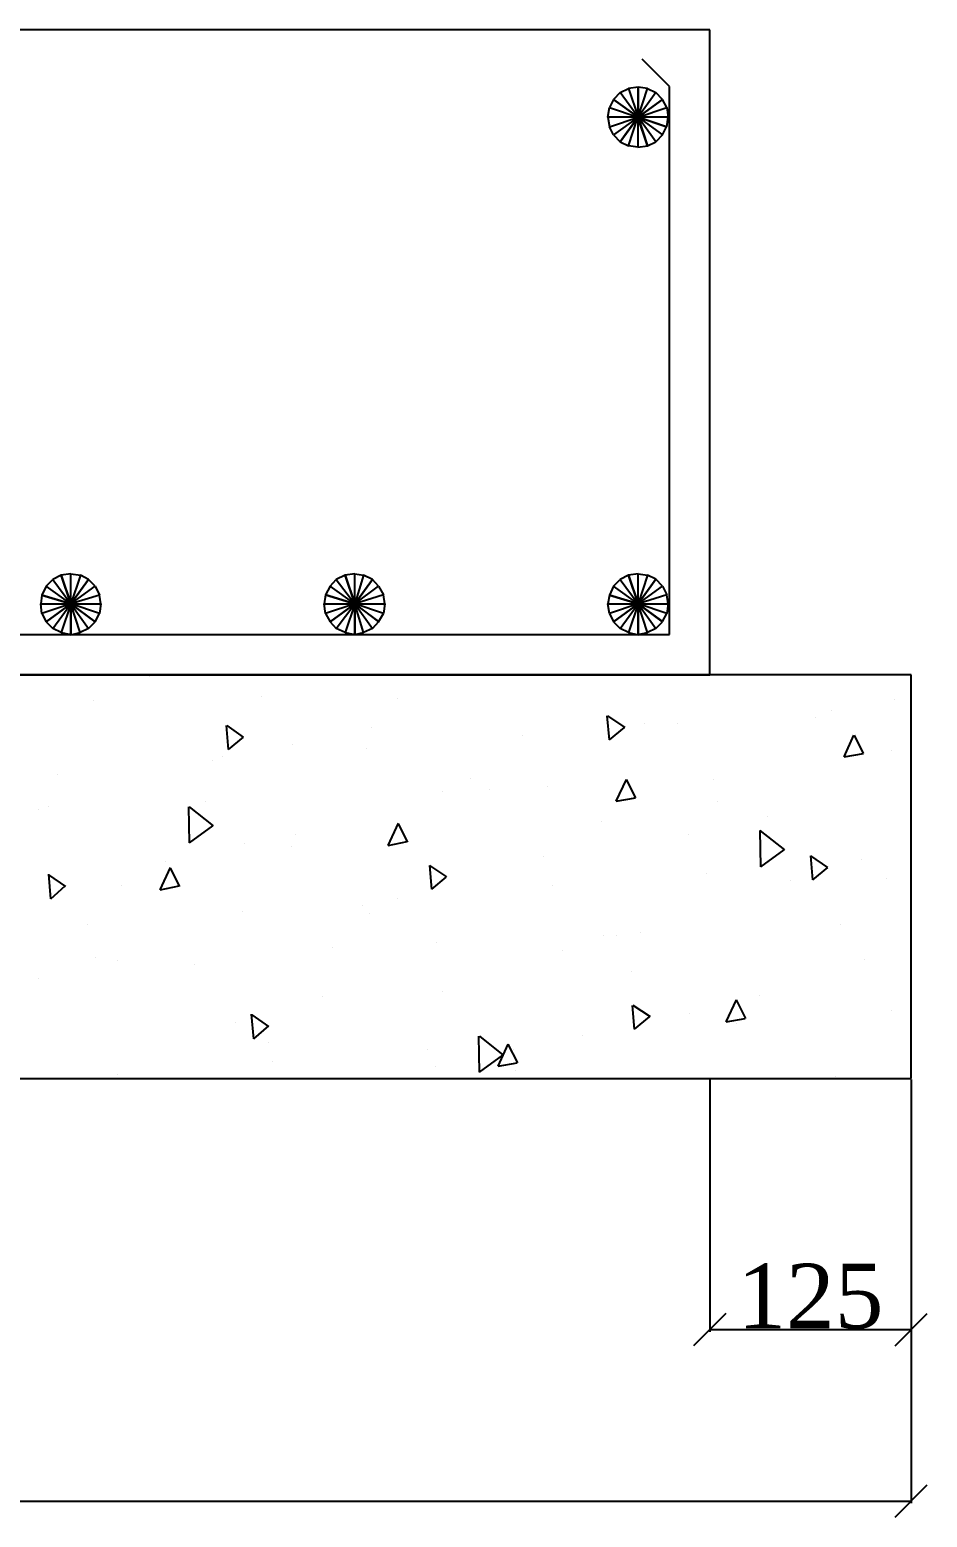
# Model space of a CAD drawing. Header units: millimetres. Extents: x -23396 to 106750, y 116 to 66281.
# Drawn here: x 99108 to 101891, y 56583 to 61195 of the extents above; entities that cross this region are included whole.
import ezdxf

# ---------------------------------------------------------------- set-up
doc = ezdxf.new("R2010")
doc.units = ezdxf.units.MM
doc.styles.add('top', font='cent.shx', dxfattribs={"height": 40})
doc.dimstyles.new('top', dxfattribs={"dimtxt": 35, "dimasz": 20, "dimexe": 1.25, "dimexo": 0.625, "dimtad": 1, "dimtxsty": 'top', "dimblk": 'OBLIQUE', "dimcen": 2.5, "dimadec": 0, "dimazin": 0, "dimtfac": 1, "dimtmove": 0, "dimatfit": 3, "dimldrblk": 'OBLIQUE', "dimfxl": 1, "dimarcsym": 0})

# ---------------------------------------------------------------- blocks, each defined once
blk = doc.blocks.new('_Oblique')
at = {"color": 0, "linetype": 'ByBlock', "lineweight": -2}
blk.add_line((-0.5, -0.5), (0.5, 0.5), dxfattribs=at)
blk = doc.blocks.new('*D201')
at = {"color": 0, "linetype": 'Continuous', "lineweight": -2, "transparency": 16777216}
for p, q in [((7892.82, -1592.08), (7892.82, -1748.5)), ((8017.71, -1592.08), (8017.71, -1748.5)), ((7892.82, -1747.25), (8017.71, -1747.25))]:
    blk.add_line(p, q, dxfattribs=at)
at = {"layer": 'Defpoints', "color": 0, "linetype": 'Continuous', "transparency": 16777216}
for p in [(7892.82, -1591.46), (8017.71, -1591.46), (8017.71, -1747.25)]:
    blk.add_point(p, dxfattribs=at)
at = {"color": 0, "linetype": 'Continuous', "lineweight": -2, "transparency": 16777216, "xscale": 20, "yscale": 20, "zscale": 20, "rotation": 180}
blk.add_blockref('_Oblique', (7892.82, -1747.25), dxfattribs=at)
at = {"color": 0, "linetype": 'Continuous', "lineweight": -2, "transparency": 16777216, "xscale": 20, "yscale": 20, "zscale": 20}
blk.add_blockref('_Oblique', (8017.71, -1747.25), dxfattribs=at)
at = {"color": 0, "linetype": 'Continuous', "transparency": 16777216, "insert": (7955.26, -1726.63), "char_height": 40, "attachment_point": 5, "style": 'top'}
blk.add_mtext('125', dxfattribs=at)
blk = doc.blocks.new('*D202')
at = {"color": 0, "linetype": 'Continuous', "lineweight": -2, "transparency": 16777216}
for p, q in [((5317.68, -1592.08), (5317.68, -1854.82)), ((8017.71, -1592.08), (8017.71, -1854.82)), ((5317.68, -1853.57), (8017.71, -1853.57))]:
    blk.add_line(p, q, dxfattribs=at)
at = {"layer": 'Defpoints', "color": 0, "linetype": 'Continuous', "transparency": 16777216}
for p in [(5317.68, -1591.46), (8017.71, -1591.46), (8017.71, -1853.57)]:
    blk.add_point(p, dxfattribs=at)
at = {"color": 0, "linetype": 'Continuous', "lineweight": -2, "transparency": 16777216, "xscale": 20, "yscale": 20, "zscale": 20, "rotation": 180}
blk.add_blockref('_Oblique', (5317.68, -1853.57), dxfattribs=at)
at = {"color": 0, "linetype": 'Continuous', "lineweight": -2, "transparency": 16777216, "xscale": 20, "yscale": 20, "zscale": 20}
blk.add_blockref('_Oblique', (8017.71, -1853.57), dxfattribs=at)
at = {"color": 0, "linetype": 'Continuous', "transparency": 16777216, "insert": (6667.69, -1832.94), "char_height": 40, "attachment_point": 5, "style": 'top'}
blk.add_mtext('2600', dxfattribs=at)
blk = doc.blocks.new('upn st')
at = {"color": 0}
for p, q in [((7892.818, -941.22), (5442.568, -941.22)), ((7892.818, -1341.27), (7892.818, -941.22)), ((7867.878, -976.36), (7850.908, -959.39)), ((7837.328, -980.14), (7842.438, -977.63)), ((7837.328, -980.14), (7842.438, -977.63)), ((7848.368, -976.78), (7842.438, -977.63)), ((7848.368, -976.78), (7842.438, -977.63)), ((7842.438, -977.63), (7848.368, -995.41)), ((7842.438, -977.63), (7848.368, -995.41)), ((7842.438, -977.63), (7848.368, -995.41)), ((7842.438, -977.63), (7848.368, -995.41)), ((7854.298, -977.63), (7848.368, -976.78)), ((7854.298, -977.63), (7848.368, -976.78)), ((7848.368, -976.78), (7848.368, -995.38)), ((7848.368, -995.41), (7848.368, -976.78)), ((7848.368, -995.41), (7848.368, -976.78)), ((7848.368, -995.38), (7854.298, -977.63)), ((7848.368, -995.38), (7854.298, -977.63)), ((7848.368, -995.38), (7854.298, -977.63)), ((7848.368, -995.38), (7854.298, -977.63)), ((7854.298, -977.63), (7859.378, -980.17)), ((7854.298, -977.63), (7859.378, -980.17)), ((7867.878, -1316.26), (7867.878, -976.36)), ((7833.088, -984.44), (7830.588, -989.48)), ((7833.088, -984.44), (7830.588, -989.48)), ((7837.328, -980.14), (7833.088, -984.44)), ((7837.328, -980.14), (7833.088, -984.44)), ((7833.088, -984.44), (7848.368, -995.41)), ((7848.368, -995.41), (7833.088, -984.44)), ((7848.368, -995.41), (7833.088, -984.44)), ((7848.368, -995.41), (7837.328, -980.14)), ((7848.368, -995.41), (7837.328, -980.14)), ((7848.368, -995.41), (7837.328, -980.14)), ((7848.368, -995.41), (7837.328, -980.14)), ((7859.378, -980.17), (7848.368, -995.38)), ((7859.378, -980.17), (7848.368, -995.38)), ((7859.378, -980.17), (7848.368, -995.38)), ((7859.378, -980.17), (7848.368, -995.38)), ((7848.368, -995.38), (7863.608, -984.4)), ((7848.368, -995.38), (7863.608, -984.4)), ((7863.568, -984.44), (7848.398, -995.45)), ((7863.608, -984.4), (7859.378, -980.17)), ((7863.608, -984.4), (7859.378, -980.17)), ((7866.148, -989.48), (7863.568, -984.44)), ((7866.148, -989.48), (7863.568, -984.44)), ((7829.738, -995.41), (7830.588, -989.48)), ((7829.738, -995.41), (7830.588, -1001.34)), ((7848.368, -995.41), (7829.738, -995.41)), ((7829.738, -995.41), (7830.588, -1001.34)), ((7848.368, -995.41), (7829.738, -995.41)), ((7848.368, -995.41), (7829.738, -995.41)), ((7848.368, -995.41), (7829.738, -995.41)), ((7830.588, -989.48), (7848.368, -995.41)), ((7830.588, -989.48), (7848.368, -995.41)), ((7830.588, -989.48), (7848.368, -995.41)), ((7830.588, -989.48), (7848.368, -995.41)), ((7830.588, -1001.34), (7848.368, -995.41)), ((7830.588, -1001.34), (7848.368, -995.41)), ((7830.588, -1001.34), (7848.368, -995.41)), ((7830.588, -1001.34), (7848.368, -995.41)), ((7848.368, -995.41), (7833.088, -1006.45)), ((7848.368, -995.41), (7833.088, -1006.45)), ((7848.368, -995.41), (7833.088, -1006.45)), ((7848.368, -995.41), (7833.088, -1006.45)), ((7837.328, -1010.65), (7848.368, -995.41)), ((7848.328, -995.41), (7837.358, -1010.69)), ((7848.328, -995.41), (7837.358, -1010.69)), ((7842.408, -1013.23), (7848.328, -995.41)), ((7842.408, -1013.23), (7848.328, -995.41)), ((7842.408, -1013.23), (7848.328, -995.41)), ((7842.408, -1013.23), (7848.328, -995.41)), ((7848.328, -995.41), (7848.328, -1014.04)), ((7848.328, -995.41), (7848.328, -1014.04)), ((7848.328, -995.41), (7848.328, -1014.04)), ((7848.328, -995.41), (7848.328, -1014.04)), ((7854.298, -1013.23), (7848.328, -995.41)), ((7859.378, -1010.65), (7848.368, -995.41)), ((7848.368, -995.41), (7854.298, -1013.19)), ((7859.378, -1010.65), (7848.368, -995.41)), ((7848.368, -995.41), (7863.608, -1006.42)), ((7848.368, -995.41), (7863.608, -1006.42)), ((7859.378, -1010.65), (7848.368, -995.41)), ((7848.368, -995.41), (7854.298, -1013.19)), ((7859.378, -1010.65), (7848.368, -995.41)), ((7848.368, -995.41), (7863.608, -1006.42)), ((7848.368, -995.41), (7863.608, -1006.42)), ((7866.108, -1001.37), (7848.368, -995.41)), ((7848.398, -995.45), (7866.148, -989.48)), ((7848.398, -995.45), (7866.148, -989.48)), ((7848.398, -995.45), (7866.148, -989.48)), ((7848.398, -995.45), (7866.148, -989.48)), ((7866.998, -995.45), (7848.398, -995.45)), ((7848.398, -995.45), (7866.148, -1001.34)), ((7866.998, -995.45), (7848.398, -995.45)), ((7866.998, -995.45), (7848.398, -995.45)), ((7848.398, -995.45), (7866.148, -1001.34)), ((7866.998, -995.45), (7848.398, -995.45)), ((7866.148, -989.48), (7866.998, -995.45)), ((7866.148, -989.48), (7866.998, -995.45)), ((7866.148, -1001.34), (7866.998, -995.45)), ((7866.148, -1001.34), (7866.998, -995.45)), ((7833.088, -1006.45), (7830.588, -1001.34)), ((7833.088, -1006.45), (7830.588, -1001.34)), ((7863.608, -1006.42), (7866.108, -1001.37)), ((7863.608, -1006.42), (7866.108, -1001.37)), ((7833.088, -1006.45), (7837.328, -1010.65)), ((7833.088, -1006.45), (7837.328, -1010.65)), ((7837.358, -1010.69), (7842.408, -1013.23)), ((7837.358, -1010.69), (7842.408, -1013.23)), ((7848.328, -1014.04), (7842.408, -1013.23)), ((7848.328, -1014.04), (7842.408, -1013.23)), ((7848.328, -1014.04), (7854.298, -1013.23)), ((7848.328, -1014.04), (7854.298, -1013.23)), ((7854.298, -1013.19), (7859.378, -1010.65)), ((7854.298, -1013.19), (7859.378, -1010.65)), ((7863.608, -1006.42), (7859.378, -1010.65)), ((7863.608, -1006.42), (7859.378, -1010.65)), ((7481.338, -1286.24), (7485.538, -1282.01)), ((7481.338, -1286.24), (7485.538, -1282.01)), ((7490.618, -1279.47), (7485.538, -1282.01)), ((7490.618, -1279.47), (7485.538, -1282.01)), ((7485.538, -1282.01), (7496.578, -1297.25)), ((7485.538, -1282.01), (7496.578, -1297.25)), ((7485.538, -1282.01), (7496.578, -1297.25)), ((7485.538, -1282.01), (7496.578, -1297.25)), ((7496.578, -1297.25), (7490.618, -1279.47)), ((7496.578, -1297.25), (7490.618, -1279.47)), ((7496.578, -1278.62), (7490.688, -1279.47)), ((7496.578, -1278.62), (7490.688, -1279.47)), ((7490.688, -1279.47), (7496.578, -1297.21)), ((7496.578, -1297.21), (7496.578, -1278.62)), ((7496.578, -1278.62), (7502.538, -1279.47)), ((7496.578, -1297.21), (7496.578, -1278.62)), ((7496.578, -1297.21), (7496.578, -1278.62)), ((7496.578, -1278.62), (7502.538, -1279.47)), ((7496.578, -1297.21), (7496.578, -1278.62)), ((7502.538, -1279.47), (7496.578, -1297.21)), ((7502.538, -1279.47), (7496.578, -1297.21)), ((7502.538, -1279.47), (7496.578, -1297.21)), ((7502.538, -1279.47), (7496.578, -1297.21)), ((7507.548, -1282.01), (7496.578, -1297.25)), ((7496.578, -1297.21), (7507.588, -1282.01)), ((7496.578, -1297.21), (7507.588, -1282.01)), ((7507.588, -1282.01), (7502.538, -1279.47)), ((7507.588, -1282.01), (7502.538, -1279.47)), ((7511.778, -1286.24), (7507.548, -1282.01)), ((7511.778, -1286.24), (7507.548, -1282.01)), ((7657.448, -1286.21), (7661.258, -1282.01)), ((7657.448, -1286.21), (7661.258, -1282.01)), ((7666.758, -1279.47), (7661.258, -1282.01)), ((7666.758, -1279.47), (7661.258, -1282.01)), ((7661.258, -1282.01), (7672.688, -1297.25)), ((7661.258, -1282.01), (7672.688, -1297.25)), ((7661.258, -1282.01), (7672.688, -1297.25)), ((7661.258, -1282.01), (7672.688, -1297.25)), ((7672.688, -1278.62), (7666.718, -1279.5)), ((7672.688, -1278.62), (7666.718, -1279.5)), ((7666.718, -1279.5), (7672.688, -1297.28)), ((7672.688, -1297.25), (7666.758, -1279.47)), ((7672.688, -1297.25), (7666.758, -1279.47)), ((7672.688, -1297.28), (7672.688, -1278.62)), ((7672.688, -1278.62), (7678.148, -1279.5)), ((7672.688, -1297.28), (7672.688, -1278.62)), ((7672.688, -1297.28), (7672.688, -1278.62)), ((7672.688, -1278.62), (7678.148, -1279.5)), ((7672.688, -1297.28), (7672.688, -1278.62)), ((7678.148, -1279.5), (7672.688, -1297.28)), ((7678.148, -1279.5), (7672.688, -1297.28)), ((7678.148, -1279.5), (7672.688, -1297.28)), ((7678.148, -1279.5), (7672.688, -1297.28)), ((7672.688, -1297.28), (7683.658, -1282.01)), ((7672.688, -1297.28), (7683.658, -1282.01)), ((7683.688, -1282.01), (7672.718, -1297.25)), ((7683.658, -1282.01), (7678.148, -1279.5)), ((7683.658, -1282.01), (7678.148, -1279.5)), ((7687.498, -1286.24), (7683.688, -1282.01)), ((7687.498, -1286.24), (7683.688, -1282.01)), ((7833.088, -1286.24), (7837.328, -1282.01)), ((7833.088, -1286.24), (7837.328, -1282.01)), ((7842.438, -1279.5), (7837.328, -1282.01)), ((7842.438, -1279.5), (7837.328, -1282.01)), ((7837.328, -1282.01), (7848.368, -1297.28)), ((7837.328, -1282.01), (7848.368, -1297.28)), ((7837.328, -1282.01), (7848.368, -1297.28)), ((7837.328, -1282.01), (7848.368, -1297.28)), ((7848.368, -1297.28), (7842.438, -1279.5)), ((7848.368, -1297.28), (7842.438, -1279.5)), ((7848.398, -1278.62), (7842.478, -1279.47)), ((7848.398, -1278.62), (7842.478, -1279.47)), ((7842.478, -1279.47), (7848.398, -1297.21)), ((7848.398, -1297.21), (7848.398, -1278.62)), ((7848.398, -1278.62), (7854.328, -1279.47)), ((7848.398, -1297.21), (7848.398, -1278.62)), ((7848.398, -1297.21), (7848.398, -1278.62)), ((7848.398, -1278.62), (7854.328, -1279.47)), ((7848.398, -1297.21), (7848.398, -1278.62)), ((7854.328, -1279.47), (7848.398, -1297.21)), ((7854.328, -1279.47), (7848.398, -1297.21)), ((7854.328, -1279.47), (7848.398, -1297.21)), ((7854.328, -1279.47), (7848.398, -1297.21)), ((7859.408, -1281.97), (7848.398, -1297.25)), ((7848.398, -1297.21), (7859.408, -1281.97)), ((7848.398, -1297.21), (7859.408, -1281.97)), ((7859.408, -1281.97), (7854.328, -1279.47)), ((7859.408, -1281.97), (7854.328, -1279.47)), ((7863.568, -1286.24), (7859.408, -1281.97)), ((7863.568, -1286.24), (7859.408, -1281.97)), ((7481.338, -1286.24), (7478.758, -1291.78)), ((7481.338, -1286.24), (7478.758, -1291.78)), ((7496.578, -1297.25), (7481.338, -1286.24)), ((7496.578, -1297.25), (7481.338, -1286.24)), ((7496.578, -1297.25), (7481.338, -1286.24)), ((7496.578, -1297.25), (7481.338, -1286.24)), ((7496.578, -1297.25), (7511.778, -1286.24)), ((7496.578, -1297.25), (7511.778, -1286.24)), ((7496.578, -1297.25), (7511.778, -1286.24)), ((7496.578, -1297.25), (7511.778, -1286.24)), ((7511.778, -1286.24), (7514.358, -1291.78)), ((7511.778, -1286.24), (7514.358, -1291.78)), ((7657.448, -1286.21), (7654.478, -1291.71)), ((7657.448, -1286.21), (7654.478, -1291.71)), ((7672.688, -1297.25), (7657.448, -1286.21)), ((7672.688, -1297.25), (7657.448, -1286.21)), ((7672.688, -1297.25), (7657.448, -1286.21)), ((7672.688, -1297.25), (7657.448, -1286.21)), ((7672.718, -1297.25), (7687.498, -1286.24)), ((7672.718, -1297.25), (7687.498, -1286.24)), ((7672.718, -1297.25), (7687.498, -1286.24)), ((7672.718, -1297.25), (7687.498, -1286.24)), ((7687.498, -1286.24), (7690.468, -1291.71)), ((7687.498, -1286.24), (7690.468, -1291.71)), ((7833.088, -1286.24), (7830.588, -1291.74)), ((7833.088, -1286.24), (7830.588, -1291.74)), ((7848.368, -1297.28), (7833.088, -1286.24)), ((7848.368, -1297.28), (7833.088, -1286.24)), ((7848.368, -1297.28), (7833.088, -1286.24)), ((7848.368, -1297.28), (7833.088, -1286.24)), ((7848.398, -1297.25), (7863.568, -1286.24)), ((7848.398, -1297.25), (7863.568, -1286.24)), ((7848.398, -1297.25), (7863.568, -1286.24)), ((7848.398, -1297.25), (7863.568, -1286.24)), ((7863.568, -1286.24), (7866.148, -1291.71)), ((7863.568, -1286.24), (7866.148, -1291.71)), ((7478.758, -1291.78), (7477.948, -1297.25)), ((7478.758, -1291.78), (7477.948, -1297.25)), ((7477.948, -1297.25), (7496.578, -1297.25)), ((7477.948, -1297.25), (7496.578, -1297.25)), ((7478.758, -1303.21), (7477.948, -1297.25)), ((7477.948, -1297.25), (7496.578, -1297.25)), ((7477.948, -1297.25), (7496.578, -1297.25)), ((7478.758, -1303.21), (7477.948, -1297.25)), ((7478.758, -1291.78), (7496.578, -1297.25)), ((7496.578, -1297.25), (7478.758, -1291.78)), ((7496.578, -1297.25), (7478.758, -1291.78)), ((7496.578, -1297.25), (7478.758, -1303.21)), ((7496.578, -1297.25), (7478.758, -1303.21)), ((7496.578, -1297.25), (7478.758, -1303.21)), ((7496.578, -1297.25), (7478.758, -1303.21)), ((7481.338, -1308.25), (7496.578, -1297.25)), ((7496.578, -1297.25), (7481.338, -1308.25)), ((7496.578, -1297.25), (7481.338, -1308.25)), ((7485.538, -1312.49), (7496.578, -1297.25)), ((7485.538, -1312.49), (7496.578, -1297.25)), ((7485.538, -1312.49), (7496.578, -1297.25)), ((7485.538, -1312.49), (7496.578, -1297.25)), ((7496.578, -1297.25), (7490.618, -1315.03)), ((7496.578, -1297.25), (7490.618, -1315.03)), ((7496.578, -1297.25), (7490.618, -1315.03)), ((7496.578, -1297.25), (7490.618, -1315.03)), ((7502.508, -1315.03), (7496.538, -1297.25)), ((7496.538, -1297.25), (7496.538, -1316.33)), ((7502.508, -1315.03), (7496.538, -1297.25)), ((7496.538, -1297.25), (7507.548, -1312.52)), ((7496.538, -1297.25), (7507.548, -1312.52)), ((7502.508, -1315.03), (7496.538, -1297.25)), ((7496.538, -1297.25), (7496.538, -1316.33)), ((7502.508, -1315.03), (7496.538, -1297.25)), ((7496.538, -1297.25), (7507.548, -1312.52)), ((7496.538, -1297.25), (7507.548, -1312.52)), ((7511.818, -1308.29), (7496.538, -1297.25)), ((7514.358, -1291.78), (7496.578, -1297.25)), ((7514.358, -1291.78), (7496.578, -1297.25)), ((7514.358, -1291.78), (7496.578, -1297.25)), ((7514.358, -1291.78), (7496.578, -1297.25)), ((7496.578, -1297.25), (7515.208, -1297.25)), ((7496.578, -1297.25), (7515.208, -1297.25)), ((7496.578, -1316.3), (7496.578, -1297.25)), ((7514.358, -1303.17), (7496.578, -1297.25)), ((7496.578, -1297.25), (7511.778, -1308.25)), ((7514.358, -1303.17), (7496.578, -1297.25)), ((7496.578, -1297.25), (7515.208, -1297.25)), ((7514.358, -1303.17), (7496.578, -1297.25)), ((7496.578, -1297.25), (7511.778, -1308.25)), ((7514.358, -1303.17), (7496.578, -1297.25)), ((7496.578, -1297.25), (7515.208, -1297.25)), ((7515.208, -1297.25), (7514.358, -1291.78)), ((7515.208, -1297.25), (7514.358, -1291.78)), ((7515.208, -1297.25), (7514.358, -1303.17)), ((7654.478, -1291.71), (7653.638, -1297.25)), ((7654.478, -1291.71), (7653.638, -1297.25)), ((7653.638, -1297.25), (7672.688, -1297.25)), ((7653.638, -1297.25), (7672.688, -1297.25)), ((7654.478, -1303.17), (7653.638, -1297.25)), ((7653.638, -1297.25), (7672.688, -1297.25)), ((7653.638, -1297.25), (7672.688, -1297.25)), ((7654.478, -1303.17), (7653.638, -1297.25)), ((7654.478, -1291.71), (7672.688, -1297.25)), ((7672.688, -1297.25), (7654.478, -1291.71)), ((7672.688, -1297.25), (7654.478, -1291.71)), ((7672.688, -1297.25), (7654.478, -1303.17)), ((7672.688, -1297.25), (7654.478, -1303.17)), ((7672.688, -1297.25), (7654.478, -1303.17)), ((7672.688, -1297.25), (7654.478, -1303.17)), ((7657.448, -1308.25), (7672.688, -1297.25)), ((7672.688, -1297.25), (7657.448, -1308.25)), ((7672.688, -1297.25), (7657.448, -1308.25)), ((7661.258, -1312.49), (7672.688, -1297.25)), ((7661.258, -1312.49), (7672.688, -1297.25)), ((7661.258, -1312.49), (7672.688, -1297.25)), ((7661.258, -1312.49), (7672.688, -1297.25)), ((7672.688, -1297.25), (7666.758, -1315.03)), ((7672.688, -1297.25), (7666.758, -1315.03)), ((7672.688, -1297.25), (7666.758, -1315.03)), ((7672.688, -1297.25), (7666.758, -1315.03)), ((7672.688, -1316.3), (7672.688, -1297.25)), ((7690.468, -1291.71), (7672.718, -1297.25)), ((7690.468, -1291.71), (7672.718, -1297.25)), ((7690.468, -1291.71), (7672.718, -1297.25)), ((7690.468, -1291.71), (7672.718, -1297.25)), ((7672.718, -1297.25), (7691.308, -1297.25)), ((7672.718, -1297.25), (7691.308, -1297.25)), ((7678.188, -1314.99), (7672.718, -1297.25)), ((7672.718, -1297.25), (7672.718, -1316.3)), ((7678.188, -1314.99), (7672.718, -1297.25)), ((7672.718, -1297.25), (7683.728, -1312.49)), ((7672.718, -1297.25), (7683.728, -1312.49)), ((7678.188, -1314.99), (7672.718, -1297.25)), ((7672.718, -1297.25), (7672.718, -1316.3)), ((7678.188, -1314.99), (7672.718, -1297.25)), ((7672.718, -1297.25), (7683.728, -1312.49)), ((7672.718, -1297.25), (7683.728, -1312.49)), ((7687.538, -1308.22), (7672.718, -1297.25)), ((7690.468, -1303.14), (7672.718, -1297.25)), ((7672.718, -1297.25), (7687.498, -1308.25)), ((7690.468, -1303.14), (7672.718, -1297.25)), ((7672.718, -1297.25), (7691.308, -1297.25)), ((7690.468, -1303.14), (7672.718, -1297.25)), ((7672.718, -1297.25), (7687.498, -1308.25)), ((7690.468, -1303.14), (7672.718, -1297.25)), ((7672.718, -1297.25), (7691.308, -1297.25)), ((7691.308, -1297.25), (7690.468, -1291.71)), ((7691.308, -1297.25), (7690.468, -1291.71)), ((7691.308, -1297.25), (7690.468, -1303.14)), ((7830.588, -1291.74), (7829.738, -1297.28)), ((7830.588, -1291.74), (7829.738, -1297.28)), ((7829.738, -1297.28), (7848.368, -1297.28)), ((7829.738, -1297.28), (7848.368, -1297.28)), ((7830.588, -1303.17), (7829.738, -1297.28)), ((7829.738, -1297.28), (7848.368, -1297.28)), ((7829.738, -1297.28), (7848.368, -1297.28)), ((7830.588, -1303.17), (7829.738, -1297.28)), ((7830.588, -1291.74), (7848.368, -1297.28)), ((7848.368, -1297.28), (7830.588, -1291.74)), ((7848.368, -1297.28), (7830.588, -1291.74)), ((7848.368, -1297.28), (7830.588, -1303.17)), ((7848.368, -1297.28), (7830.588, -1303.17)), ((7848.368, -1297.28), (7830.588, -1303.17)), ((7848.368, -1297.28), (7830.588, -1303.17)), ((7833.088, -1308.25), (7848.368, -1297.28)), ((7848.368, -1297.28), (7833.088, -1308.25)), ((7848.368, -1297.28), (7833.088, -1308.25)), ((7837.328, -1312.49), (7848.368, -1297.28)), ((7837.328, -1312.49), (7848.368, -1297.28)), ((7837.328, -1312.49), (7848.368, -1297.28)), ((7837.328, -1312.49), (7848.368, -1297.28)), ((7848.368, -1297.28), (7842.438, -1315.03)), ((7848.368, -1297.28), (7842.438, -1315.03)), ((7848.368, -1297.28), (7842.438, -1315.03)), ((7848.368, -1297.28), (7842.438, -1315.03)), ((7854.298, -1315.03), (7848.368, -1297.25)), ((7848.368, -1297.25), (7848.368, -1316.3)), ((7854.298, -1315.03), (7848.368, -1297.25)), ((7848.368, -1297.25), (7859.378, -1312.49)), ((7848.368, -1297.25), (7859.378, -1312.49)), ((7854.298, -1315.03), (7848.368, -1297.25)), ((7848.368, -1297.25), (7848.368, -1316.3)), ((7854.298, -1315.03), (7848.368, -1297.25)), ((7848.368, -1297.25), (7859.378, -1312.49)), ((7848.368, -1297.25), (7859.378, -1312.49)), ((7863.608, -1308.25), (7848.368, -1297.25)), ((7848.368, -1316.33), (7848.368, -1297.28)), ((7866.148, -1291.71), (7848.398, -1297.25)), ((7866.148, -1291.71), (7848.398, -1297.25)), ((7866.148, -1291.71), (7848.398, -1297.25)), ((7866.148, -1291.71), (7848.398, -1297.25)), ((7848.398, -1297.25), (7866.998, -1297.25)), ((7848.398, -1297.25), (7866.998, -1297.25)), ((7866.148, -1303.17), (7848.398, -1297.25)), ((7848.398, -1297.25), (7863.568, -1308.22)), ((7866.148, -1303.17), (7848.398, -1297.25)), ((7848.398, -1297.25), (7866.998, -1297.25)), ((7866.148, -1303.17), (7848.398, -1297.25)), ((7848.398, -1297.25), (7863.568, -1308.22)), ((7866.148, -1303.17), (7848.398, -1297.25)), ((7848.398, -1297.25), (7866.998, -1297.25)), ((7866.998, -1297.25), (7866.148, -1291.71)), ((7866.998, -1297.25), (7866.148, -1291.71)), ((7866.998, -1297.25), (7866.148, -1303.17)), ((7478.758, -1303.21), (7481.338, -1308.25)), ((7478.758, -1303.21), (7481.338, -1308.25)), ((7481.338, -1308.25), (7485.538, -1312.49)), ((7481.338, -1308.25), (7485.538, -1312.49)), ((7507.548, -1312.52), (7511.818, -1308.29)), ((7507.548, -1312.52), (7511.818, -1308.29)), ((7511.778, -1308.25), (7514.358, -1303.17)), ((7511.778, -1308.25), (7514.358, -1303.17)), ((7654.478, -1303.17), (7657.448, -1308.25)), ((7654.478, -1303.17), (7657.448, -1308.25)), ((7657.448, -1308.25), (7661.258, -1312.49)), ((7657.448, -1308.25), (7661.258, -1312.49)), ((7683.728, -1312.49), (7687.538, -1308.22)), ((7683.728, -1312.49), (7687.538, -1308.22)), ((7687.498, -1308.25), (7690.468, -1303.14)), ((7687.498, -1308.25), (7690.468, -1303.14)), ((7830.588, -1303.17), (7833.088, -1308.25)), ((7830.588, -1303.17), (7833.088, -1308.25)), ((7833.088, -1308.25), (7837.328, -1312.49)), ((7833.088, -1308.25), (7837.328, -1312.49)), ((7859.378, -1312.49), (7863.608, -1308.25)), ((7859.378, -1312.49), (7863.608, -1308.25)), ((7863.568, -1308.22), (7866.148, -1303.17)), ((7863.568, -1308.22), (7866.148, -1303.17)), ((5467.968, -1316.26), (7867.878, -1316.26)), ((7490.618, -1315.03), (7485.538, -1312.49)), ((7490.618, -1315.03), (7485.538, -1312.49)), ((7490.618, -1315.03), (7496.578, -1316.3)), ((7490.618, -1315.03), (7496.578, -1316.3)), ((7496.538, -1316.33), (7502.508, -1315.03)), ((7496.538, -1316.33), (7502.508, -1315.03)), ((7507.548, -1312.52), (7502.508, -1315.03)), ((7507.548, -1312.52), (7502.508, -1315.03)), ((7666.758, -1315.03), (7661.258, -1312.49)), ((7666.758, -1315.03), (7661.258, -1312.49)), ((7666.758, -1315.03), (7672.688, -1316.3)), ((7666.758, -1315.03), (7672.688, -1316.3)), ((7672.718, -1316.3), (7678.188, -1314.99)), ((7672.718, -1316.3), (7678.188, -1314.99)), ((7683.728, -1312.49), (7678.188, -1314.99)), ((7683.728, -1312.49), (7678.188, -1314.99)), ((7842.438, -1315.03), (7837.328, -1312.49)), ((7842.438, -1315.03), (7837.328, -1312.49)), ((7842.438, -1315.03), (7848.368, -1316.33)), ((7842.438, -1315.03), (7848.368, -1316.33)), ((7848.368, -1316.3), (7854.298, -1315.03)), ((7848.368, -1316.3), (7854.298, -1315.03)), ((7859.378, -1312.49), (7854.298, -1315.03)), ((7859.378, -1312.49), (7854.298, -1315.03)), ((8017.698, -1341.27), (5317.678, -1341.27)), ((5442.568, -1341.27), (7892.818, -1341.27)), ((7545.258, -1342.54), (7545.258, -1342.54)), ((8017.698, -1591.46), (8017.698, -1341.27)), ((7615.108, -1354.82), (7615.108, -1354.82)), ((7510.548, -1356.94), (7510.548, -1356.94)), ((7698.898, -1356.13), (7698.898, -1356.13)), ((7968.598, -1363.29), (7968.598, -1363.29)), ((8007.538, -1356.51), (8007.538, -1356.51)), ((7594.368, -1387.42), (7593.098, -1372.6)), ((7603.678, -1379.8), (7593.518, -1372.57)), ((7682.878, -1373.87), (7682.878, -1373.87)), ((7830.588, -1381.49), (7829.318, -1366.67)), ((7840.328, -1373.87), (7829.738, -1366.67)), ((7830.588, -1381.49), (7839.898, -1373.87)), ((7852.138, -1371.37), (7852.138, -1371.37)), ((7872.528, -1371.3), (7872.528, -1371.3)), ((7958.438, -1367.52), (7958.438, -1367.52)), ((7594.368, -1387.42), (7603.678, -1379.8)), ((7776.438, -1378.95), (7776.438, -1378.95)), ((7976.248, -1392.07), (7982.178, -1378.53)), ((7988.098, -1389.92), (7982.598, -1378.53)), ((7590.558, -1391.65), (7590.558, -1391.65)), ((7634.158, -1384.45), (7634.158, -1384.45)), ((7680.268, -1386.99), (7680.268, -1386.99)), ((7976.218, -1392.07), (7988.098, -1389.92)), ((8005.388, -1388.3), (8005.388, -1388.3)), ((7584.628, -1394.61), (7584.628, -1394.61)), ((7488.498, -1403.08), (7488.498, -1403.08)), ((7744.228, -1405.23), (7744.228, -1405.23)), ((7792.068, -1410.7), (7792.068, -1410.7)), ((7834.818, -1419.59), (7841.168, -1406.04)), ((7847.098, -1417.47), (7841.168, -1406.04)), ((7895.318, -1406.04), (7895.318, -1406.04)), ((7579.978, -1420.01), (7579.978, -1420.01)), ((7726.868, -1413.66), (7726.868, -1413.66)), ((7756.538, -1412.36), (7756.538, -1412.36)), ((7834.858, -1419.59), (7846.708, -1417.47)), ((7897.478, -1420.01), (7897.478, -1420.01)), ((7476.648, -1424.71), (7476.648, -1424.71)), ((7483.028, -1422.98), (7483.028, -1422.98)), ((7570.198, -1445.41), (7569.778, -1422.98)), ((7585.058, -1434.83), (7570.268, -1422.98)), ((7928.798, -1428.9), (7928.798, -1428.9)), ((7570.268, -1445.38), (7584.628, -1434.83)), ((7693.428, -1447.11), (7699.778, -1433.14)), ((7705.708, -1445.03), (7699.778, -1433.56)), ((7825.928, -1431.87), (7825.928, -1431.87)), ((7924.568, -1460.23), (7924.108, -1437.79)), ((7939.388, -1449.65), (7924.148, -1437.79)), ((7604.108, -1445.87), (7604.108, -1445.87)), ((7633.768, -1447.53), (7633.768, -1447.53)), ((7635.818, -1440.37), (7635.818, -1440.37)), ((7693.458, -1447.14), (7705.278, -1444.53)), ((7879.698, -1439.91), (7879.698, -1439.91)), ((7555.458, -1456.84), (7555.458, -1456.84)), ((7789.528, -1453.88), (7789.528, -1453.88)), ((7924.568, -1460.23), (7938.998, -1449.65)), ((7956.738, -1468.27), (7955.468, -1453.46)), ((7966.088, -1460.65), (7955.468, -1453.46)), ((7987.218, -1456), (7987.218, -1456)), ((7493.618, -1472.47), (7483.028, -1465.28)), ((7484.298, -1480.13), (7483.068, -1464.89)), ((7551.998, -1474.62), (7558.388, -1460.69)), ((7564.278, -1472.51), (7558.348, -1461.11)), ((7720.518, -1474.2), (7719.248, -1459.38)), ((7729.838, -1466.55), (7719.248, -1459.38)), ((7890.668, -1464.46), (7890.668, -1464.46)), ((7956.738, -1468.27), (7966.088, -1460.65)), ((7484.268, -1480.13), (7493.158, -1472.12)), ((7528.358, -1472.08), (7528.358, -1472.08)), ((7552.038, -1474.62), (7563.888, -1472.08)), ((7720.488, -1474.2), (7729.378, -1466.62)), ((7795.058, -1472.08), (7795.058, -1472.08)), ((7943.198, -1468.7), (7943.198, -1468.7)), ((8002.458, -1467.43), (8002.458, -1467.43)), ((7677.728, -1484.4), (7677.728, -1484.4)), ((7698.898, -1480.16), (7698.898, -1480.16)), ((7603.288, -1487.71), (7603.288, -1487.71)), ((7681.608, -1489.02), (7681.608, -1489.02)), ((7507.128, -1495.83), (7507.128, -1495.83)), ((7827.198, -1502.99), (7827.198, -1502.99)), ((7834.858, -1502.56), (7834.858, -1502.56)), ((7850.098, -1501.29), (7850.098, -1501.29)), ((7974.128, -1496.21), (7974.128, -1496.21)), ((7658.718, -1510.18), (7658.718, -1510.18)), ((7723.488, -1507.22), (7723.488, -1507.22)), ((7801.378, -1511.88), (7801.378, -1511.88)), ((7511.818, -1516.57), (7511.818, -1516.57)), ((7525.368, -1518.23), (7525.368, -1518.23)), ((7573.628, -1520.77), (7573.628, -1520.77)), ((7988.488, -1517.8), (7988.488, -1517.8)), ((7476.648, -1529.27), (7476.648, -1529.27)), ((7844.558, -1525), (7844.558, -1525)), ((7726.868, -1537.7), (7726.868, -1537.7)), ((7923.758, -1539.78), (7923.758, -1539.78)), ((7652.398, -1540.66), (7652.398, -1540.66)), ((7846.248, -1560.98), (7844.978, -1546.17)), ((7856.018, -1553.36), (7845.408, -1546.17)), ((7902.938, -1556.33), (7909.328, -1542.78)), ((7915.258, -1554.21), (7909.328, -1542.78)), ((8005.388, -1549.13), (8005.388, -1549.13)), ((7599.028, -1556.75), (7599.028, -1556.75)), ((7610.028, -1566.91), (7608.728, -1551.67)), ((7619.348, -1559.29), (7609.188, -1552.09)), ((7846.218, -1560.98), (7855.568, -1553.36)), ((7880.578, -1551.25), (7880.578, -1551.25)), ((7902.978, -1556.33), (7914.828, -1554.21)), ((7909.328, -1557.17), (7909.328, -1557.17)), ((7610.028, -1566.91), (7619.348, -1558.87)), ((7750.158, -1587.65), (7749.698, -1565.22)), ((7764.968, -1577.07), (7750.188, -1565.22)), ((7813.618, -1564.79), (7813.618, -1564.79)), ((7618.918, -1569.45), (7618.918, -1569.45)), ((7717.558, -1573.26), (7717.558, -1573.26)), ((7750.158, -1587.69), (7764.508, -1577.11)), ((7761.548, -1583.84), (7767.898, -1570.3)), ((7773.828, -1581.76), (7767.898, -1570.3)), ((7771.288, -1573.68), (7771.288, -1573.68)), ((7621.848, -1580.88), (7621.848, -1580.88)), ((7722.668, -1584.27), (7722.668, -1584.27)), ((7761.588, -1583.84), (7773.438, -1581.73)), ((5317.678, -1591.46), (8017.698, -1591.46)), ((7525.368, -1588.92), (7525.368, -1588.92)), ((7772.168, -1586.81), (7772.168, -1586.81)), ((7970.748, -1590.19), (7970.748, -1590.19))]:
    blk.add_line(p, q, dxfattribs=at)
at = {"linetype": 'Continuous'}
dim = blk.add_linear_dim(base=(8017.708, -1853.569), p1=(5317.678, -1591.46), p2=(8017.708, -1591.46), text='2600', dimstyle='top', dxfattribs=at)
dim.commit()
dim.dimension.update_dxf_attribs({"geometry": '*D202', "text_midpoint": (6667.693, -1832.944)})
dim = blk.add_linear_dim(base=(8017.708, -1747.254), p1=(7892.818, -1591.46), p2=(8017.708, -1591.46), angle=180, text='125', dimstyle='top', dxfattribs=at)
dim.commit()
dim.dimension.update_dxf_attribs({"geometry": '*D201', "text_midpoint": (7955.263, -1726.629)})

msp = doc.modelspace()

# ---------------------------------------------------------------- block references
at = {"xscale": 5, "yscale": 5, "zscale": 5}
msp.add_blockref('upn st', (61752.657, 65900.837), dxfattribs=at)

doc.saveas('drawing.dxf')
